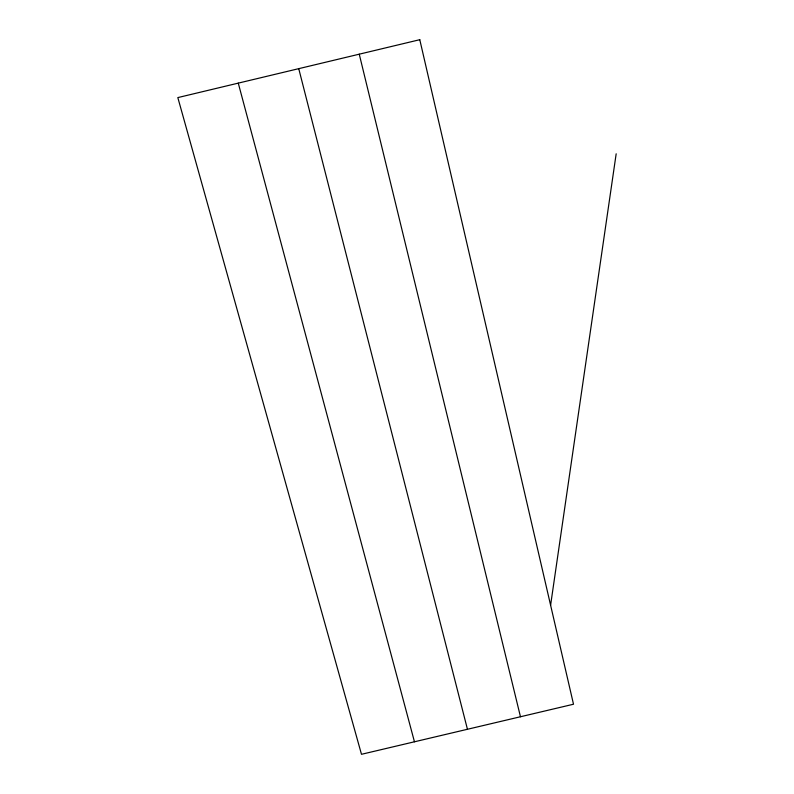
<?xml version="1.0" encoding="UTF-8"?>
<svg xmlns="http://www.w3.org/2000/svg" width="794" height="794" viewBox="0 0 794 794"><rect width="100%" height="100%" fill="white"/><g stroke="black" fill="none" stroke-linecap="round" stroke-linejoin="round"><path stroke-width="1.19" d="M550.599 605.207L616.174 153.798M238.269 83.132L414.458 741.794M298.743 68.661L467.448 729.279M359.255 54.181L520.467 716.754M419.788 39.7L177.826 97.593L361.488 754.3L573.506 704.228L419.788 39.7"/></g></svg>
